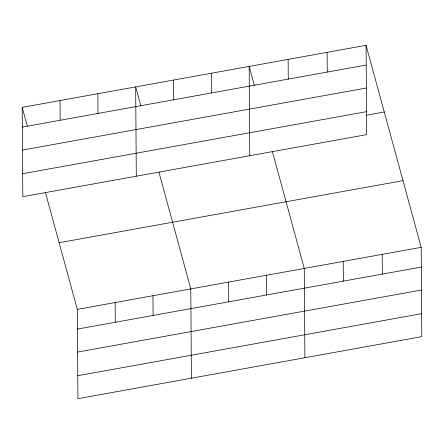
<?xml version="1.0" encoding="UTF-8"?>
<svg xmlns="http://www.w3.org/2000/svg" width="444" height="444" viewBox="0 0 444 444"><rect width="100%" height="100%" fill="white"/><g stroke="black" fill="none" stroke-linecap="round" stroke-linejoin="round"><path stroke-width="0.67" d="M366.067 45.321L366.689 134.626L22.822 196.664L22.2 107.365L366.067 45.321L421.178 247.336L421.8 336.635L77.933 398.679L77.312 309.374L45.432 192.518M22.339 127.089L366.206 65.046M22.5 150.05L366.361 88.012M22.661 173.704L366.528 111.666M366.783 115.14L384.254 111.988M59.124 242.707L402.991 180.669M77.312 309.374L421.178 247.336M77.45 329.098L421.312 267.06M77.611 352.059L421.473 290.021M77.772 375.713L421.639 313.675M254.423 85.748L249.151 66.417L249.772 155.722M272.383 151.571L304.262 268.426L304.884 357.731M140.948 106.221L135.675 86.891L136.297 176.196M158.908 172.044L190.787 288.9L191.408 378.205M22.2 107.365L27.295 126.029M382.206 254.362L382.345 274.087M343.234 261.394L343.373 281.119M327.095 52.353L327.234 72.078M288.123 59.385L288.261 79.11M266.439 275.252L266.572 294.977M228.61 282.073L228.749 301.798M211.327 73.243L211.466 92.968M173.499 80.064L173.637 99.789M152.964 295.726L153.097 315.451M115.135 302.547L115.273 322.272M97.852 93.712L97.991 113.442M60.023 100.538L60.162 120.263"/></g></svg>
